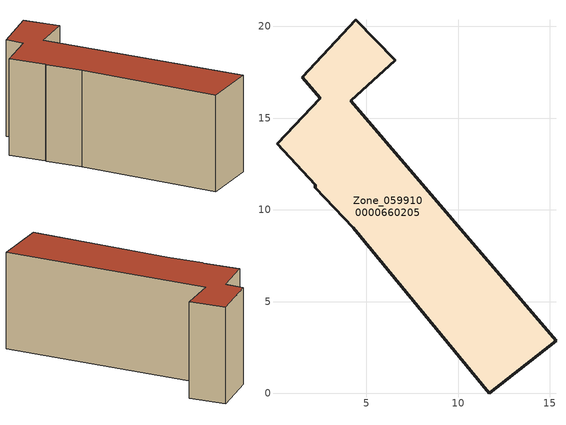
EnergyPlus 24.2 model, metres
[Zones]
Zone_0599100000660205
 floor ground (C_G): 2.48,16.08 1.51,17.23 4.42,20.37 6.58,18.16 4.14,15.95 15.33,2.86 11.68,0 4.28,9.04 2.21,11.21 2.22,11.37 0.12,13.61 z0.6
 wall outside (C_F): 6.58,18.16 4.42,20.37 1.51,17.23 2.48,16.08 0.12,13.61 2.22,11.37 2.21,11.21 4.28,9.04 11.68,0 15.33,2.86 4.14,15.95 6.58,18.16 z0.6:8.76
 roof outside (C_R): 15.33,2.86 4.14,15.95 6.58,18.16 4.42,20.37 1.51,17.23 2.48,16.08 0.12,13.61 2.22,11.37 2.21,11.21 4.28,9.04 11.68,0 z8.76
[BUILDING]
Pand.0599100000660205: North Axis=0; Terrain=City; Loads Convergence Tolerance Value=0.04; Temperature Convergence Tolerance Value=0.4; Solar Distribution=FullExterior; Maximum Number of Warmup Days=25; Minimum Number of Warmup Days=1
[Site:Location]
Rotterdam.The.Hague.AP_ZH_NLD Design_Conditions: Latitude=51.96; Longitude=4.45; Time Zone=1; Elevation=-4.5
[SITE:GROUNDTEMPERATURE:BUILDINGSURFACE]
18, 18, 18, 18, 18, 18, 18, 18, 18, 18, 18, 18
[MATERIAL] Thermal Absorptance=0.9; Solar Absorptance=0.7; Visible Absorptance=0.7
Name | Roughness | Thickness | Conductivity | Density | Specific Heat
G.TC.1946 | MediumSmooth | 0.15 | 1 | 540 | 1210
F.TC.1946 | Rough | 0.3 | 0.857143 | 1920 | 840
R.TC.1946 | MediumRough | 0.2 | 0.909091 | 1500 | 1000
[CONSTRUCTION]
C_G: G.TC.1946
C_F: F.TC.1946
C_R: R.TC.1946
[ZONE]
Zone_0599100000660205: Type=1; Multiplier=1; Ceiling Height=Autocalculate; Volume=Autocalculate; Floor Area=autocalculate; Part of Total Floor Area=Yes
[ZONEINFILTRATION:DESIGNFLOWRATE]
Infil_Zone_0599100000660205: Zone or ZoneList or Space or SpaceList=Zone_0599100000660205; Schedule=AlwaysOn; Design Flow Rate Calculation Method=Flow/Area; Flow Rate per Floor Area=0.003; Constant Term Coefficient=1; Temperature Term Coefficient=0; Velocity Term Coefficient=0; Velocity Squared Term Coefficient=0
[HVACTEMPLATE:ZONE:IDEALLOADSAIRSYSTEM]
Zone_0599100000660205: Maximum Heating Supply Air Temperature=50; Minimum Cooling Supply Air Temperature=13; Maximum Heating Supply Air Humidity Ratio=0.0156; Minimum Cooling Supply Air Humidity Ratio=0.0077; Heating Limit=NoLimit; Cooling Limit=NoLimit; Dehumidification Control Type=ConstantSensibleHeatRatio; Cooling Sensible Heat Ratio=0.7; Dehumidification Setpoint=60; Humidification Control Type=None; Humidification Setpoint=30; Outdoor Air Method=None; Outdoor Air Flow Rate per Person=0.00944; Outdoor Air Flow Rate per Zone Floor Area=0; Outdoor Air Flow Rate per Zone=0; Demand Controlled Ventilation Type=None; Outdoor Air Economizer Type=NoEconomizer; Heat Recovery Type=None; Sensible Heat Recovery Effectiveness=0.7; Latent Heat Recovery Effectiveness=0.65
[ZONECONTROL:THERMOSTAT]
ThermostatControl_Zone_0599100000660205: Zone or ZoneList=Zone_0599100000660205; Control Type Schedule=DualSetpointControlType; Control 1=Thermostat_Zone_0599100000660205; Temperature Difference Between Cutout And Setpoint=0
[THERMOSTATSETPOINT:DUALSETPOINT]
Thermostat_Zone_0599100000660205: Heating Setpoint Temperature Schedule=HeatingSetpoint_Zone_0599100000660205; Cooling Setpoint Temperature Schedule=CoolingSetpoint_Zone_0599100000660205
[SCHEDULE:COMPACT]
HeatingSetpoint_Zone_0599100000660205: Through: 12/31, For: AllDays, Until: 24:00, 21
CoolingSetpoint_Zone_0599100000660205: Through: 12/31, For: AllDays, Until: 24:00, 24
DualSetpointControlType: Through: 12/31, For: AllDays, Until: 24:00, 4
AlwaysOn: Through: 12/31, For: AllDays, Until: 24:00, 1
